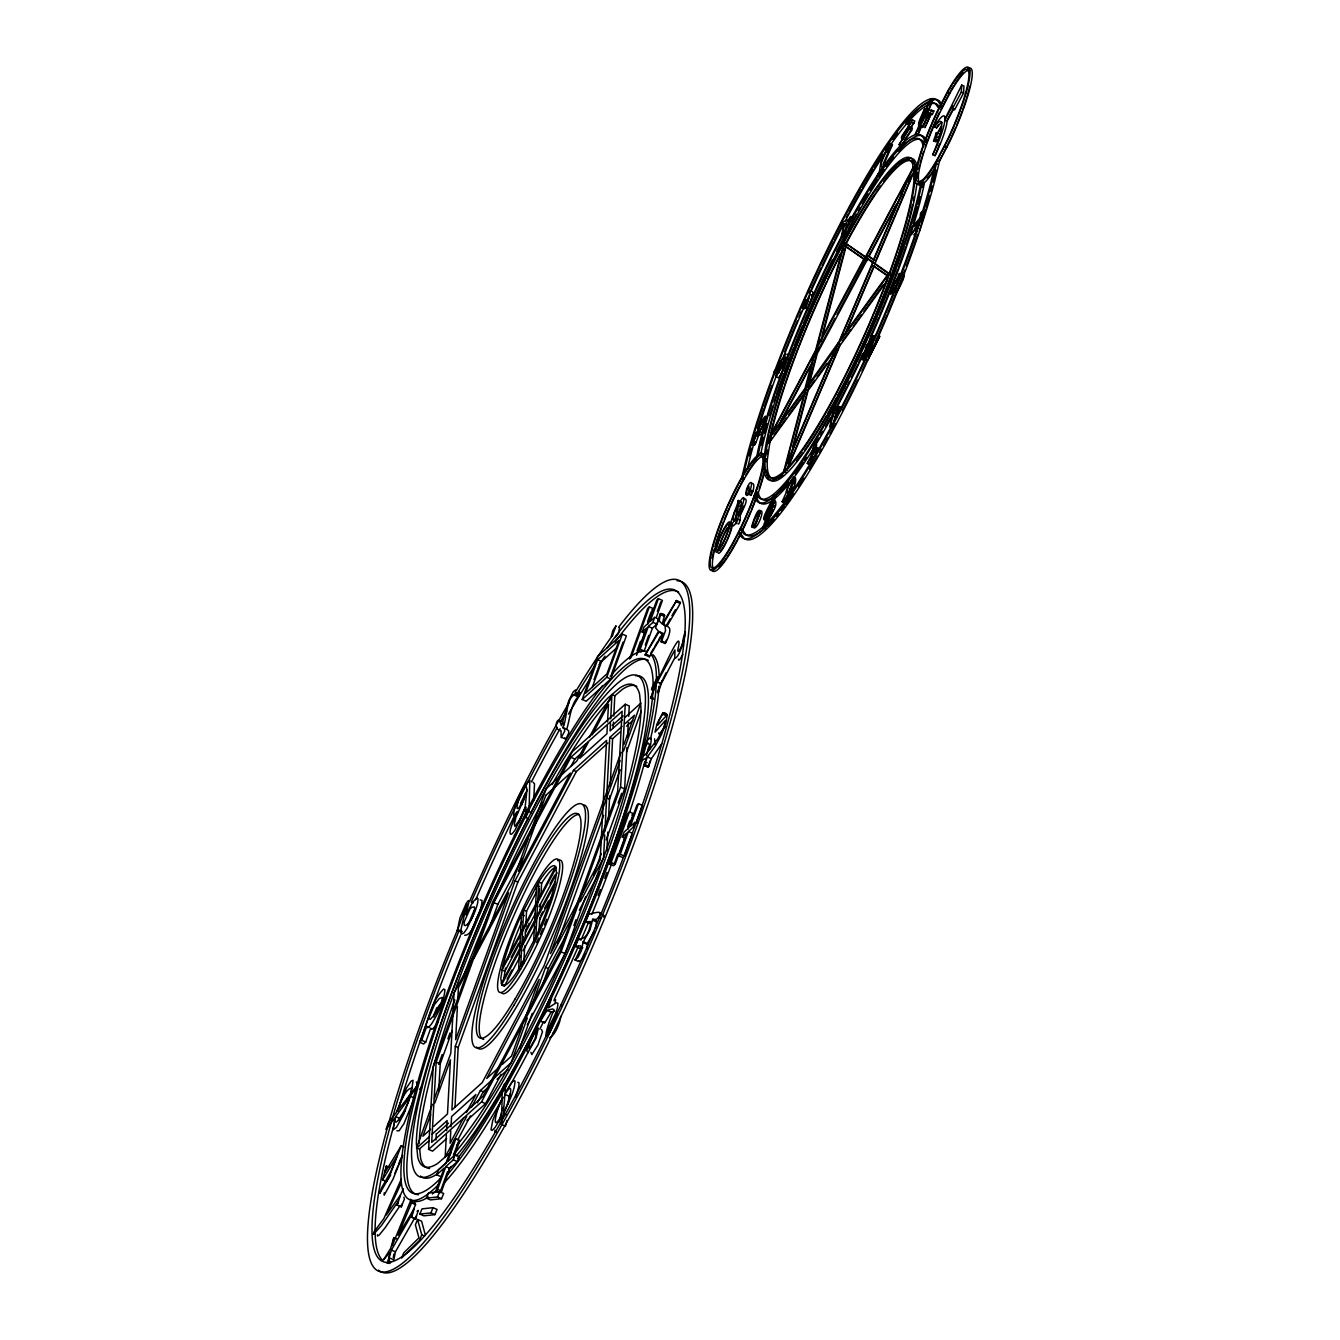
<?xml version="1.0" encoding="UTF-8"?>
<svg xmlns="http://www.w3.org/2000/svg" width="1340" height="1340" viewBox="0 0 1340 1340"><rect width="100%" height="100%" fill="white"/><g stroke="black" fill="none" stroke-linecap="round" stroke-linejoin="round"><path stroke-width="1.5" d="M457.359 930.529L459.921 918.084L466.153 903.562A9.698 1.641 -66.5 0 1 469.151 901.167L465.901 914.868L472.534 902.406L477.023 897.7L478.045 898.839L477.693 902.624A18.743 3.183 -66.5 0 1 474.846 911.887L466.722 929.039L463.841 933.025L461.027 934.281L460.742 930.412L466.99 903.679L457.359 930.529L461.68 932.071L457.66 930.312M461.395 932.288L461.412 930.496M501.495 1124.444L501.629 1116.689L495.214 1127.242L492.35 1130.34L490.993 1129.888L492.785 1120.19L501.964 1098.867L502.366 1089.085L504.108 1084.596L505.733 1082.737L505.063 1093.005L511.126 1083.29L513.773 1080.559L515.029 1081.078C514.342 1096.572 502.45 1109.269 501.495 1124.444L505.515 1126.186L506.956 1120.475M738.256 500.456L738.122 504.845C747.938 487.643 743.214 505.599 739.194 512.098C738.96 513.605 734.856 533.203 736.146 517.994C722.277 539.317 738.642 503.622 738.256 500.456L740.501 501.445M744.856 498.832C749.177 499.401 741.472 511.964 740.132 515.716C741.054 516.888 739.094 526.184 737.971 523.823M811.722 295.872L811.37 294.649M738.106 505.465L737.871 514.141C740.936 511.059 743.951 494.577 738.106 505.465L740.35 506.453L740.166 513.388M766.932 519.334L767.117 517.826M787.585 495.884L787.635 494.51M416.321 1215.849L415.584 1219.032L411.564 1217.273L411.748 1214.677L391.397 1250.086L388.265 1260.756L390.945 1261.928M604.742 834.988L603.569 857.818L580.304 901.686M604.943 830.867L609.75 737.519L622.112 726.347M610.504 722.863L610.085 730.937L622.263 719.932M610.705 718.809L611.944 694.556L614.809 695.795L622.346 689.363A262.64 44.572 -66.5 0 1 636.852 686.381M606.853 850.632L607.807 832.106M608.444 819.762L609.667 795.91M610.152 786.413L612.598 738.759L620.336 731.774M613.15 728.139L613.469 722.076M613.77 716.012L614.809 695.795M518.614 969.373L521.528 914.533L538.73 882.005A65.241 11.072 -66.5 0 1 555.631 866.729L556.519 873.06L554.693 884.551A65.241 11.072 -66.5 0 1 535.832 936.861L518.614 969.373A65.241 11.072 -66.5 0 1 501.713 984.666L504.577 985.905L520.573 955.671M520.707 965.889L523.672 909.994L526.536 911.234L525.732 926.476M521.695 966.509L521.913 962.388M522.885 944.164L523.287 936.493M523.773 963.326L524.694 945.889M524.995 940.144L525.531 930.278L529.233 923.277M533.739 800.215L534.509 783.833L533.052 782.208M533.672 941.4L536.636 885.505L539.501 886.745M535.832 936.861L538.73 882.005L541.594 883.261L540.941 895.589M538.998 896.259L539.4 888.638M539.015 931.92L539.785 917.381M540.087 911.635L540.489 903.964M446.371 1134.745L445.165 1157.04L466.672 1116.388M446.589 1130.692L447.141 1120.575L431.982 1134.26M450.793 1130.927L450.14 1143.238L463.489 1117.995M451.01 1126.823L451.563 1116.572L475.901 1094.562L466.354 1112.585M581.694 894.684L600.186 859.711L606.568 740.4L573.47 770.316L514.995 880.816L455.298 1046.322L451.915 1109.972L482.266 1082.536L544.157 965.587L621.073 752.309M457.426 1006.424L455.65 1039.723L508.631 892.842L473.874 958.502M457.761 1000.176L458.431 987.68L470.977 963.979M454.98 1107.108L458.163 1047.562L517.86 882.055L576.334 771.555L607.908 742.996M607.338 725.895L606.919 733.818L579.835 758.289L588.444 742.042M607.539 721.942L608.494 704.153L592.263 734.822M446.622 1138.581L432.602 1151.144L428.582 1149.402L433.222 1066.506L492.752 901.803L572.297 751.74L625.261 704.237L629.281 705.996L628.711 716.347M436.187 1062.101L431.698 1142.367L482.969 1096.371L560.003 951.048L617.639 791.555L622.145 711.289L570.857 757.284L493.84 902.591L436.187 1062.101L440.224 1063.843L438.716 1090.592M435.952 1139.988L436.287 1133.824M428.582 1149.402L481.529 1101.899L561.075 951.852L620.604 787.133L625.261 704.237M606.216 839.862L624.641 788.875L626.952 747.435M627.539 737.067L628.36 722.562M752.577 483.355C755.358 483.673 752.963 493.053 750.953 495.281L748.708 494.293C750.903 469.938 741.707 509.384 749.697 489.837M748.708 494.293C756.212 474.628 746.548 483.003 745.727 494.192M750.953 495.281L751.154 491.713M765.073 458.515L768.792 433.858A173.363 29.162 -66.3 0 1 844.1 242.322A173.363 29.162 -66.3 0 1 912.674 164.066L914.048 178.957A173.363 29.162 -66.3 0 1 835.088 395.032A173.363 29.162 -66.3 0 1 765.073 458.515L767.318 459.503A173.363 29.162 -66.3 0 0 782.811 475.097M767.318 459.503L771.036 434.83A173.363 29.162 -66.3 0 1 843.681 248.335M941.166 132.292L938.402 137.484L938.218 140.549L935.823 141.789L933.578 140.8L935.973 139.578L936.158 136.496L941.702 126.111L941.367 128.724A35.577 5.98 -66.3 0 1 932.757 154.686L935.002 155.674A35.577 5.98 -66.3 0 0 939.558 144.05M938.637 133.615L936.392 132.627L936.208 135.457L941.769 125.055L941.702 123.062A35.577 5.98 -66.3 0 0 934.416 126.898L936.66 127.886A35.577 5.98 -66.3 0 1 942.305 122.442M934.416 126.898A31.993 5.377 -66.3 0 1 944.817 116.848L944.968 119.059L961.735 85.09L963.979 86.078L963.577 93.013L954.599 109.83L952.355 108.842L952.539 105.776L944.884 120.131L944.415 123.38A31.993 5.377 -66.3 0 1 932.757 154.686M952.355 108.842L961.333 92.025L961.735 85.09M754.454 527.156L755.995 526.168M504.912 1094.395L503.438 1112.2C507.341 1108.632 516.838 1074.848 504.912 1094.395L508.949 1096.137L508.279 1104.06M753.582 527.508C755.894 531.528 764.922 511.177 761.003 510.825M662.513 714.086C662.278 711.021 668.576 713.768 666.533 715.828L662.513 714.086L658.928 720.485L657.505 725.342L667.203 714.773L665.963 722.712L661.575 734.337L655.478 745.76L647.354 756.933L644.306 765.375L646.466 757.854L641.173 761.019C638.745 751.204 656.684 721.322 649.398 749.864L658.024 738.441L663.953 727.134L665.377 720.468L655.009 732.21L656.935 723.969L662.982 712.629M887.985 150.968C881.284 157.249 893.06 132.878 886.427 149.192C898.855 129.327 876.595 167.148 881.435 166.16C885.405 167.517 872.775 181.637 878.672 173.781C881 167.969 878.571 163.849 886.427 150.264M735.191 520.288L737.653 511.83M503.689 979.574L505.515 968.083M924.851 212.373L919.357 231.167M852.274 218.922C853.061 214.517 848.907 217.583 849.225 220.748C842.575 223.613 844.384 230.011 841.403 236.46L843.982 223.797C838.89 224.584 842.224 228.487 844.853 224.819M765.14 528.663L766.966 525.33M845.523 231.552L846.361 224.768L849.309 223.814M660.637 682.462L660.118 684.975M654.992 744.772L654.557 738.843M467.911 925.253L473.841 910.966M499.234 1121.932L501.194 1112.954M953.829 108.557L947.129 121.119L946.66 124.352A31.993 5.377 -66.3 0 1 935.002 155.674M540.271 1021.231C547.591 1005.938 556.117 986.056 548.278 1007.898L556.251 1002.772L557.926 1003.275C557.708 1013.877 549.383 1022.554 547.524 1032.772C552.716 1028.685 552.934 1019.623 557.072 1014.179C544.978 1048.048 541.042 1040.476 554.04 1009.69L552.448 1008.936L547.089 1010.394L540.271 1021.231L544.928 1022.688L551.125 1012.152L554.693 1011.164M544.308 1022.973L544.492 1021.666M841.219 408.935L841.453 407.528C837.182 404.06 838.974 415.099 834.519 413.759L833.798 412.452C839.577 390.677 825.909 430.927 831.855 427.896M778.624 373.324L779.461 370.125L783.682 365.585M840.683 225.907C841.537 219.911 849.594 221.669 850.666 216.427M842.592 226.745L843.932 224.216M756.597 457.56L757.619 452.032A200.749 33.768 -66.3 0 1 844.82 230.262A200.749 33.768 -66.3 0 1 924.215 139.645L924.768 142.241M757.954 456.538L759.311 449.269A196.595 33.081 -66.3 0 1 844.702 232.088A196.595 33.081 -66.3 0 1 922.473 143.346L923.176 146.73M760.885 453.858L761.556 450.257A196.595 33.081 -66.3 0 1 846.947 233.076A196.595 33.081 -66.3 0 1 924.717 144.335M921.15 180.934L919.809 188.203A196.595 33.081 -66.3 0 1 834.418 405.384A196.595 33.081 -66.3 0 1 756.648 494.125L755.928 490.742M922.523 179.912L921.501 185.456A200.749 33.768 -66.3 0 1 834.301 407.209A200.749 33.768 -66.3 0 1 754.889 497.827L754.353 495.231M922.389 187.382L923.059 183.781L920.815 182.793M388.265 1260.756L389.89 1252.347L383.625 1259.667L390.644 1248.411L393.843 1237.624L396.523 1238.797M393.257 1257.456L393.91 1254.089M414.345 1218.68L395.417 1251.828L393.859 1259.851L389.823 1258.092M833.229 424.01L835.071 416.405L836.579 417.728M393.843 1237.624L392.268 1245.614L410.66 1200.674L414.697 1202.416L415.567 1204.576L411.581 1214.074M524.375 915.773L521.528 914.533A65.241 11.072 -66.5 0 0 502.668 966.844L500.825 978.317L501.713 984.666L554.693 884.551M575.011 694.12L575.848 689.832L573.436 691.49L568.763 700.686L561.477 725.627C557.541 712.193 552.264 730.317 561.024 730.669L561.125 737.636L564.643 731.339L564.626 729.094L562.7 727.469C567.172 722.578 565.865 688.542 579.048 695.862L580.086 693.249L578.947 691.591M753.767 443.791C754.119 450.709 759.077 431.798 759.545 434.88A8.861 1.491 -66.3 0 0 760.718 434.294L764.487 427.879M585.547 921.686L590.873 921.602C589.885 928.268 587.473 940.044 578.394 938.921L575.295 946.375L580.555 945.822L581.292 947.045L575.229 959.976L577.992 957.413L581.46 950.462L583.034 942.288L590.035 929.793L592.749 919.274L596.468 919.475C605.513 909.558 597.104 912.138 588.595 914.316L585.547 921.686L589.567 923.427M759.998 432.318L760.383 430.776M816.445 445.801L816.613 444.528L815.239 446.622M525.649 817.601L529.082 810.415L529.803 780.198C521.059 789.159 514.728 802.694 513.521 815.323L514.359 815.44C524.761 800.901 506.537 830.549 510.674 834.25L511.378 834.217A19.463 3.3 -66.5 0 0 515.18 829.795L526.034 807.065L525.498 817.182L528.345 818.757M389.036 1167.157L386.356 1165.984L385.032 1172.316L401.229 1145.8L403.926 1146.973M661.893 680.77L661.675 681.826L666.064 672.797M924.868 127.719L931.116 114.235L932.322 114.503L933.846 110.969L929.089 109.863L925.538 116.731L927.967 117.283M377.428 1234.76L377.461 1236.083L379.253 1234.994L385.233 1227.608L400.191 1205.498M890.564 145.658L888.269 144.536M564.86 737.854L565.849 739.178L568.679 733.097L568.646 730.836L566.719 729.211C570.12 718.676 570.673 703.232 579.048 695.862M882.725 166.88L892.289 145.139L889.995 143.447M914.265 234.249L914.165 235.137L916.727 231.636M740.618 484.427A63.868 10.737 -66.3 0 1 744.169 478.012L741.924 477.023L746.816 456.706A239.726 40.334 -66.3 0 1 845.841 213.077A239.726 40.334 -66.3 0 1 937.112 99.897L940.513 104.671M743.566 474.444L748.423 454.31A235.572 39.63 -66.3 0 1 845.724 214.919A235.572 39.63 -66.3 0 1 935.421 103.699L938.787 108.423M747.335 469.134L750.668 455.298A235.572 39.63 -66.3 0 1 753.767 443.992M935.538 163.028L930.697 183.161A235.572 39.63 -66.3 0 1 833.396 422.552A235.572 39.63 -66.3 0 1 743.7 533.772L740.317 529.049L742.628 530.138L745.944 534.76A235.572 39.63 -66.3 0 0 764.152 528.831M933.41 182.173L936.275 170.297M939.441 161.436L934.55 181.754A239.726 40.334 -66.3 0 1 835.524 425.383A239.726 40.334 -66.3 0 1 744.253 538.563L740.853 533.789L738.608 532.801L742.008 537.575A239.726 40.334 -66.3 0 0 833.279 424.395A239.726 40.334 -66.3 0 0 932.305 180.766L937.196 160.448L947.899 139.779A63.868 10.754 -66.3 0 0 970.026 72.578A63.868 10.754 -66.3 0 0 947.916 90.785L937.179 111.488A63.868 10.754 -66.3 0 0 927.28 134.352L921.87 149.058A63.868 10.754 -66.3 0 0 919.692 183.63L924.416 179.392A63.868 10.754 -66.3 0 0 933.712 166.344L937.179 160.482L939.441 161.436L950.144 140.767A63.868 10.754 -66.3 0 0 967.648 68.625M395.635 1116.605C391.883 1135.198 410.09 1101.413 409.454 1097.577L395.635 1116.605L399.672 1118.347L405.417 1110.425M399.085 1120.759L399.672 1118.347M839.476 406.506L836.411 414.998L834.669 416.891L832.961 415.953L829.946 427.058M390.71 1174.845L386.573 1181.595L382.553 1179.853L386.356 1165.984M807.266 463.489L811.018 456.036L814.519 443.691L811.521 455.265L815.96 446.605C820.918 450.659 810.549 460.022 809.176 464.327L807.266 463.489L813.179 454.294L815.96 446.605M902.306 274.934L902.691 273.427M789.277 492.4L793.799 480.172M793.85 484.142L794.553 481.412M743.633 506.084L740.115 515.13M555.145 1002.772L555.664 999.657L554.023 1000.762M785.927 472.501L783.682 471.512L805.457 388.935L766.497 442.502L815.591 350.444L844.1 242.322L865.908 257.113M815.089 352.37L806.362 387.679L839.007 341.633L871.737 264.817L872.374 262.272L865.657 257.548L816.747 348.283L815.089 352.37L817.333 353.358L808.673 386.205M805.893 389.454L785.96 465.097L835.557 348.668L805.893 389.454L808.137 390.442L837.818 349.639L788.205 466.086M843.932 245.186L817.266 346.356L863.747 259.19L843.932 245.186L865.992 260.161L836.947 314.649M808.824 383.424L816.177 355.536M792.828 446.32L807.702 389.923M818.891 347.428L814.904 356.942M822.073 335.419L846.344 243.31A173.363 29.162 -66.3 0 1 914.919 165.055L915.572 168.17L913.327 167.198L865.288 257.28L867.533 258.268M788.724 464.092L808.137 390.442M809.092 386.875L808.623 388.65L814.687 380.309M817.333 353.358L867.901 258.536L865.657 257.548M821.102 341.264L846.177 246.175M836.428 414.596L835.708 413.29L837.081 407.176L835.373 410.543M897.314 290.294C891.67 301.919 906.158 277.045 904.065 274.03M645.126 654.975L659.146 631.626L662.513 634.708L661.139 641.86L661.675 640.989L665.561 630.487L664.992 625.881L663.066 624.256L676.549 600.555L662.278 624.021L659.196 620.788L660.553 613.536L660.034 614.407L655.612 627.941L658.459 631.257L645.126 654.975L649.381 656.784L662.211 635.127M664.037 624.021C660.218 620.336 669.029 613.787 660.553 613.536M586.753 948.888L587.556 944.6L583.034 942.288M754.621 442.954L754.939 441.765M384.228 1192.834L384.212 1195.146L393.123 1178.932L402.586 1155.432M663.066 624.256L667.086 625.998L679.011 605.697L680.569 602.297L676.264 600.504M584.893 953.544C584.408 955.537 579.784 963.996 578.913 960.546M895.053 290.395L895.589 288.485M782.125 501.696L785.726 493.673A12.328 2.077 -66.3 0 1 787.384 487.994C802.342 457.627 789.461 497.911 782.125 501.696L784.034 502.534C788.741 495.951 797.401 484.98 795.374 477.66M784.034 502.534L784.788 499.87M521.645 805.038L526.184 793.364M774.252 500.842L775.81 495.616L773.9 494.778C775.106 496.587 757.502 524.158 765.894 519.216C754.068 550.422 781.388 491.411 771.823 501.746L773.733 502.584M816.881 449.888L817.869 447.443M649.465 655.645L649.381 656.784M786.798 359.757L787.903 354.262L786.781 354.329M774.001 507.123L774.436 505.616M421.346 1088.482L421.983 1086.355L419.788 1089.202M768.038 515.666C774.403 505.867 774.219 489.837 767.401 516.62L769.311 517.458M769.897 515.481L774.018 502.935M771.823 501.746L773.9 494.778M767.485 523.622C768.306 516.553 778.423 506.755 775.324 500.925M814.268 452.97L815.222 449.805M595.462 927.9L596.769 921.032L592.749 919.274M917.666 228.386L922.54 211.1L920.58 213.043L920.01 217.917L915.404 223.345L914.182 226.711L919.726 218.856C920.077 223.16 901.619 247.733 917.465 226.292L915.739 232.004L917.113 230.178M518.781 822.944L525.163 808.12M650.821 698.056L656.399 680.368L651.491 689.832L652.144 687.37L657.806 676.817L657.655 680.083C657.153 683.35 683.082 622.514 678.442 646.902C675.628 658.107 683.149 645.043 682.764 640.822C689.229 613.569 682.613 656.131 674.757 658.443L674.958 649.95L657.236 681.943L650.821 698.056L653.501 699.229M674.807 657.806L661.256 683.685L658.158 693.199M754.621 526.369L760.366 512.399M777.552 369.287L777.116 373.408L783.18 363.241L777.552 369.287L779.461 370.125M650.135 760.802L648.141 767.183L644.121 765.442M767.82 515.197L768.339 513.589M410.409 1096.304L403.591 1114.461L396.489 1127.342L393.273 1129.854L394.563 1118.18L385.97 1129.419L388.215 1123.088L396.272 1112.485L406.506 1087.896L411.213 1081.045L413.072 1080.258L411.347 1093.155L417.963 1084.596L410.409 1096.304L414.445 1098.046L403.943 1123.674L399.119 1130.759L396.875 1130.776M661.692 743.801L651.391 758.691L648.326 767.117L644.306 765.375M433.741 1016.993L438.431 1006.407L443.356 1000.293M397.092 1205.179L398.281 1201.327L381.197 1225.866L373.441 1234.341L373.776 1232.18L383.877 1218.596L401.33 1178.999L401.112 1183.371L386.322 1214.995L400.476 1195.146L397.243 1205.129L401.28 1206.871L404.378 1199.149L403.926 1197.189M832.793 425.902L830.649 425.802M401.229 1145.8L389.103 1177.19L379.79 1193.354L381.364 1188.312L390.911 1171.411L396.992 1156.219L382.553 1179.853M402.151 1203.889L401.28 1206.871M933.578 140.8L936.392 132.627M899.056 144.703L910.162 127.082L912.406 128.07L911.652 130.281L901.301 145.675L899.056 144.703L910.162 127.082M903.696 138.774L901.451 137.786L902.205 135.575L911.033 122.476L906.242 123.933L907.013 121.722L912.59 120.064L914.851 121.052L910.597 128.506M901.451 137.786L912.59 120.064M755.877 432.719C745.827 466.186 759.11 421.397 765.106 416.372A8.71 1.474 -66.3 0 1 765.827 417.025L765.525 419.135A8.894 1.491 -66.3 0 1 764.051 423.641L758.808 433.456A8.861 1.491 -66.3 0 1 757.636 434.043L757.469 432.904L751.908 445.131L755.827 432.686L759.127 434.21M757.083 435.534L757.787 433.557L755.609 433.021M757.837 436.421L759.026 433.038M925.253 146.864L926.191 144.184M786.764 358.718L775.726 377.277L777.133 369.756L773.833 373.173L774.285 371.197L778.188 366.775L785.424 353.04L784.151 361.163L786.764 358.718L788.674 359.555M868.035 353.659L874.467 335.603L866.21 358.885M869.995 354.112L872.072 348.283M870.28 354.648L873.496 345.62M419.571 1042.235C427.762 1025.016 429.621 1003.091 443.624 989.021L444.913 989.64C444.16 1001.65 438.113 1012.906 432.083 1023.124A25.946 4.405 -66.5 0 1 427.46 1027.596L426.723 1026.407L421.698 1040.309L419.571 1042.235L423.591 1043.994L425.735 1042.051L430.743 1028.149L431.497 1029.338A25.946 4.405 -66.5 0 0 436.103 1024.882L437.778 1022.286M432.368 1104.294L416.505 1148.263L428.951 1137.007M434.495 1098.398L450.793 1053.223L454.059 993.007L512.014 883.445L528.061 838.991M530.138 833.179L546.184 788.724L576.769 761.07L585.563 744.437M430.643 1114.679L422.871 1136.236L430.576 1129.268M434.88 1102.937L450.424 1059.84L447.493 1113.976L433.641 1126.488M582.197 699.48L597.757 656.332L622.33 634.105L626.366 635.864L610.806 678.995L586.216 701.222L582.197 699.48L606.769 677.253L622.33 634.105M597.573 659.766L585.496 693.249L606.953 673.853L619.03 640.353L597.573 659.766L601.593 661.508L616.936 647.656M594.005 679.648L600.37 662.01M592.213 687.554L601.593 661.508M611.66 673.735L623.067 642.111M440.743 1176.57L436.706 1174.812L438.515 1169.803L446.002 1163.053L454.21 1140.256L455.834 1138.799L459.855 1140.541L453.691 1157.626M455.834 1138.799L447.61 1161.579L455.081 1154.829L459.118 1156.571L457.308 1161.579L449.838 1168.346L441.614 1191.126L439.989 1192.6L435.969 1190.841L444.193 1168.061L436.706 1174.812M435.969 1190.841L437.594 1189.384L445.801 1166.587L453.272 1159.837L455.081 1154.829M649.347 606.869L631.09 657.454L629.482 658.928L647.722 608.327L649.347 606.869L653.367 608.611L647.756 624.189M439.989 1192.6L447.526 1171.713M453.439 1155.298L458.246 1141.998M644.909 633.217L642.212 632.044L644.021 627.036L648.577 622.933L656.784 600.136L658.409 598.662L662.429 600.42L656.265 617.506M637.019 650.938L640.52 641.207M647.538 621.76L651.056 612.028M636.534 655.31L644.942 631.961M641.224 651.893L638.544 650.721L646.768 627.941L642.212 632.044M640.168 649.264L648.376 626.467L652.932 622.363L654.741 617.355L658.761 619.097L656.952 624.105L652.413 628.226L644.188 651.006L640.168 649.264L638.544 650.721M658.409 598.662L650.185 621.458L654.741 617.355M645.311 644.875L648.728 635.378M657.387 611.375L660.821 601.878M522.164 1026.574L511.512 1056.071L502.215 1064.479M524.995 1018.718L539.183 979.389L486.721 1078.499L499.117 1067.293M623.904 744.487L634.473 715.158L625.194 723.55M527.307 1017.931L511.177 1062.67L480.356 1090.525L471.563 1107.158M530.808 1008.216L545.548 967.363L575.48 910.815M620.068 760.718L550.522 953.577L579.734 898.353M623.603 750.919L640.838 703.131L625.294 717.185M519.635 1048.349L532.265 1013.342M541.377 988.049L548.395 968.602L567.708 932.121M557.624 943.025L603.67 815.34M620.102 769.797L609.499 799.193L606.635 797.953M626.467 752.159L641.307 711.004M515.699 1096.857L518.831 1086.623L519.049 1082.821L517.809 1082.301M625.026 837.014L615.211 864.25L613.586 865.724L609.549 863.965L627.807 813.38L629.415 811.906L633.452 813.665L627.84 829.226M609.549 863.965L611.174 862.508L629.415 811.906M624.976 838.254L622.296 837.098L624.105 832.09L628.644 827.969L636.869 805.189L638.493 803.715L642.513 805.457L636.349 822.559M614.289 863.781L617.79 854.049M627.622 826.797L629.716 820.968M622.648 857.516L618.628 855.774L626.835 832.978L622.296 837.098M618.628 855.774L620.236 854.317L628.46 831.52L632.999 827.417L634.808 822.392L637.505 823.564M638.493 803.715L630.269 826.512L634.808 822.392M631.793 835.172L624.273 856.059L620.236 854.317M438.666 1064.345L442.217 1054.53M447.878 1038.852L450.006 1032.973M440.224 1063.843L452.166 1030.778M488.028 931.568L497.86 904.332L522.248 858.354M573.872 925.572L575.982 919.726M618.159 803.029L621.676 793.297M527.273 1024.966L565.111 953.594L585.664 896.728M593.452 875.154L601.241 853.58M454.846 999.891L452.099 1007.429A262.64 44.572 -66.5 0 0 419.269 1143.255M463.339 976.659L465.482 970.797A262.64 44.572 -66.5 0 1 542.248 802.358M883.462 170.8L883.898 169.611M666.231 640.202C662.697 649.381 672.63 630.889 669.029 627.622L667.086 625.998M809.025 305.604C809.745 302.522 814.888 291.869 812.124 291.517M603.503 917.113L604.139 915.388M792.912 487.207L790.014 493.639M433.875 1014.983L436.806 1007.68M926.66 142.827L929.525 135.34A63.868 10.754 -66.3 0 1 939.424 112.476M398.6 1164.309L401.012 1157.961M807.769 308.803L805.859 307.966L810.901 289.993L809.209 292.891L809.812 295.034L807.233 303.627L805.876 299.741L807.785 300.579M772.393 511.612L772.962 510.188M888.923 149.092L889.341 148.07M657.337 692.144L659.514 686.784M927.883 115.91L925.89 120.633M784.57 366.071L782.711 370.493M502.165 1110.274L503.304 1107.476M925.186 126.814L925.655 125.642M765.257 426.204L765.961 424.478M755.995 441.781L755.157 443.641M417.578 1219.517L415.383 1224.827L418.968 1237.859L403.759 1252.867L401.581 1258.092L419.453 1240.455L421.765 1234.877L417.578 1219.517L421.614 1221.259L425.266 1234.709M419.839 1214.074L422 1208.864L433.038 1207.675L437.075 1209.434L434.914 1214.643L423.859 1215.832L419.839 1214.074L430.877 1212.901L434.914 1214.643M426.438 1198.144L428.616 1192.935L439.654 1191.746L443.674 1193.505L441.513 1198.714L430.475 1199.903L426.438 1198.144L437.493 1196.972L441.513 1198.714M430.877 1212.901L433.038 1207.675M437.493 1196.972L439.654 1191.746M587.054 944.03L594.056 931.551M410.66 1200.674L411.531 1202.818L398.081 1235.329L414.244 1208.613L411.564 1217.273M931.417 102.56L928.251 110.014M394.932 1173.153L397.997 1165.884M760.735 429.822L763.934 423.406M863.898 360.376L861.654 359.388L871.486 335.938L874.233 336.859L871.486 335.938M871.988 335.871L861.654 359.388M863.144 359.221L873.462 335.72L863.144 359.221L865.389 360.209M841.453 407.528L839.075 407.26M915.388 134L918.687 126.261L918.603 123.431A8.911 1.508 -66.3 0 1 920.094 118.875L924.901 108.138L919.139 125.173L930.63 98.959L919.458 125.24L928.151 108.842L923.645 119.645A8.911 1.508 -66.3 0 1 921.284 124.017L915.388 134L917.833 135.038L921.233 127.317L923.528 125.005A8.911 1.508 -66.3 0 0 925.102 122.258M920.563 126.412L917.833 135.038M873.345 259.977L909.006 176.277L866.812 255.371L875.59 260.965L911.25 177.265L909.291 180.95M783.682 471.512L837.835 344.397L889.006 274.013L891.251 275.002A173.363 29.162 -66.3 0 1 875.908 314.18M889.006 274.013L872.725 262.523L913.327 167.198M872.089 265.069L840.113 340.125L887.03 275.604L872.089 265.069L887.616 275.42M786.747 470.575L840.08 345.385L887.599 280.026M846.16 331.097L873.981 265.806M891.251 275.002L874.97 263.511L914.768 170.08M845.641 333.409L874.333 266.057M882.976 164.401L888.671 151.236M647.538 751.908L650.235 746.782M928.654 113.213L922.573 127.535L928.854 113.247L931.116 114.235M925.538 116.731L927.649 113.197L930.077 113.515L931.601 109.997M769.478 510.557L770.098 509.15M475.868 919.709L476.822 917.515M928.788 110.131L932.875 99.947L932.054 101.137M930.647 114.805L926.325 124.218M895.07 289.306L890.53 294.348L891.954 287.665L898.554 276.693L898.503 274.365L899.743 273.394L891.033 292.12L896.108 286.006L902.423 272.405M894.115 289.675L897.013 284.75M805.876 299.741L802.342 307.832L804.251 308.669L806.261 304.448L804.352 303.611L802.342 307.832M882.993 171.956L878.94 177.416M851.135 221.586L851.771 220.212M399.052 1197.994L403.39 1188.798M526.536 911.234L536.536 891.803M536.536 942.64L538.68 938.1M771.807 512.986L769.947 516.503M870.514 354.614L879.827 336.256L867.935 359.924M940.981 109.311L950.16 91.773M740.702 533.102L740.534 533.437A61.372 10.335 -66.3 0 1 737.955 538.479M741.523 531.427L743.968 526.419A61.372 10.335 -66.3 0 0 746.481 520.992M899.71 277.849L896.577 285.336L898.437 282.472M843.312 237.297L845.322 233.244L843.413 232.406M815.792 452.401L816.395 451.195M524.225 795.943L525.967 792.526M943.058 153.899L949.943 140.214A61.372 10.335 -66.3 0 0 955.688 127.434M902.239 280.764L903.813 275.722M782.225 363.173L785.877 357.981M415.584 1219.032L418.264 1210.372L417.109 1211.276M781.756 372.47C781.136 373.525 778.155 380.175 777.418 377.009M570.991 766.38L574.894 759.026L582.666 752.058M589.466 737.05L611.944 694.556M928.838 115.86L929.441 114.737L927.196 113.749M502.668 966.844L555.631 866.729M556.033 867.968L502.031 970.009L504.895 971.249L520.372 941.97M511.16 957.413L518.697 943.176M550.02 883.981L554.726 875.087M525.414 932.473L535.598 913.227M539.082 906.644L556.954 872.876M501.328 983.426L555.313 881.385M507.09 979.172L511.93 970.026M540.757 915.555L542.683 911.904M544.626 908.235L548.495 900.916M523.169 950.764L535.698 927.096M539.668 919.575L552.834 894.684M449 1156.437L450.944 1152.735M457.794 1139.804L470.507 1115.784M477.358 1102.853L483.221 1091.765L487.844 1087.594M579.299 910.228L599.566 871.921M466.873 1120.424L485.566 1103.658L501.076 1074.379M819.51 347.328L835.004 318.284M771.756 437.845L768.758 443.473L805.24 393.29M780.583 421.296L809.996 366.138M868.504 256.426L895.974 204.953M908.721 181.051L912.641 173.698M777.887 427.326L812.258 362.889M873.965 259.809L869.074 256.359L902.423 193.831M947.212 120.047L952.941 109.311M947.698 92.159L937.397 112.041A61.372 10.335 -66.3 0 0 925.136 141.219L922.691 148.154A61.372 10.335 -66.3 0 0 920.58 181.369L922.674 179.794A61.372 10.335 -66.3 0 0 937.38 159.125L947.698 139.226A61.372 10.335 -66.3 0 0 968.954 74.638A61.372 10.335 -66.3 0 0 947.698 92.159L949.943 93.13A61.372 10.335 -66.3 0 1 969.808 70.618M949.943 93.13L939.642 113.029A61.372 10.335 -66.3 0 0 921.099 182.977M741.924 477.023L745.409 471.127A63.868 10.737 -66.3 0 1 754.705 458.079L759.428 453.841A63.868 10.737 -66.3 0 1 757.234 488.397L751.841 503.12A63.868 10.737 -66.3 0 1 741.941 525.967L738.374 533.287A63.868 10.737 -66.3 0 1 709.145 563.152A63.868 10.737 -66.3 0 1 741.924 477.023M939.642 160.113L942.204 155.457M666.315 625.763L670.117 618.879M658.861 639.481L660.67 636.249M882.155 173.128L880.916 174.77M740.35 506.453L742.008 503.673M407.109 1099.185L411.447 1092.368M508.949 1096.137L510.373 1093.641M682.914 654.506L679.849 659.347L678.794 660.184L678.425 659.196M671.926 615.68L675.36 609.784M612.564 635.344L616.048 625.713L612.832 630.52L611.258 636.517L612.564 635.344A376.356 63.885 -66.5 0 0 576.317 690.519M654.841 646.366L657.957 641.106M745.911 475.08L747.653 472.116A63.868 10.737 -66.3 0 1 756.949 459.067M900.38 276.593L900.999 275.571M902.624 277.581L903.244 276.543M650.738 653.233L653.803 648.125M664.071 616.149L664.59 615.294M552.716 1033.91L553.705 1032.336M918.972 224.199L916.426 227.7M810.901 459.955L812.928 456.873M879.61 175.573L877.817 173.882M904.349 140.08L911.267 129.796M911.083 126.73L913.277 123.464M852.575 217.264L850.531 216.611M735.978 523.002L733.516 525.933L732.779 524.811M774.202 434.847L786.446 418.013M788.892 414.646L803.581 394.446M842.357 341.114L850.783 329.54M853.178 326.223L861.603 314.649M864.015 311.332L883.261 284.867M817.115 376.959L826.83 363.592M836.562 350.243L838.991 346.892L836.73 345.904M895.706 292.539L896.46 291.517M665.394 726.565L660.235 733.181L659.029 733.952L658.828 732.812M775.81 495.616L773.448 495.381M888.99 150.147L892.457 144.418M922.741 125.273L921.719 126.228M388.198 1261.744L389.521 1260.303M560.723 1016.34C560.656 1020.829 555.48 1035.301 549.584 1037.83M766.999 520.925L767.803 520.071M527.793 1052.838L536 1038.349L538.395 1028.082L533.722 1032.872L529.333 1042.269L526.871 1050.56L527.793 1052.838A298.552 50.669 -66.5 0 1 508.53 1088.18M924.114 182.977L926.66 180.381A63.868 10.754 -66.3 0 0 934.818 169.125M651.759 610.085L653.367 608.611M626.517 726.18L632.698 720.602M631.827 815.122L633.452 813.665M428.783 1140.993L419.638 1148.749L420.643 1158.531A262.64 44.572 -66.5 0 0 429.587 1168.497M436.354 1134.143L448.481 1123.171M497.09 1079.236L507.86 1069.487M612.179 725.577L623.067 715.828M449.319 1153.472L437.879 1163.271A262.64 44.572 -66.5 0 1 417.779 1157.291L416.388 1143.673A262.64 44.572 -66.5 0 1 449.235 1006.189L462.635 969.557A262.64 44.572 -66.5 0 1 608.025 697.906L619.482 688.124A262.64 44.572 -66.5 0 1 639.565 694.103L640.956 707.721A262.64 44.572 -66.5 0 1 608.109 845.205L594.726 881.837A262.64 44.572 -66.5 0 1 457.158 1144.896M619.566 627.673L618.494 633.502L615.16 637.639M480.172 899.81L482.082 900.58L481.713 904.366A18.743 3.183 -66.5 0 1 478.866 913.646C475.248 919.86 472.199 935.404 464.695 935.287M645.964 762.996L647.103 762.544M495.515 1132.3L496.386 1132.082M893.211 295.252L892.557 294.281M582.833 947.749L579.316 948.134L575.295 946.375M515.414 835.976L514.326 835.272M416.338 1081.95L417.544 1084.78M932.003 110.584L933.846 110.969M541.544 1029.572L542.466 1031.867L537.909 1045.033L531.829 1054.58L530.908 1052.302M676.231 601.694L680.251 603.452M660.637 613.72L664.657 615.462M660.452 614.407L664.472 616.149M660.034 614.407L662.714 615.562M652.932 622.363L656.952 624.105M648.376 626.467L652.413 628.226M659.146 631.626L663.166 633.368M661.307 640.872L665.695 642.748M661.072 641.676L665.176 643.602M645.428 653.903L648.125 655.059M657.236 681.943L661.256 683.685M606.769 677.253L610.806 678.995M650.771 697.118L653.451 698.291M662.948 713.031L666.968 714.773M575.865 692.495L579.885 694.237M575.413 693.567L579.45 695.309M573.386 694.756L577.423 696.499M609.75 737.519L612.598 738.759M647.354 756.933L651.391 758.691M558.093 720.25L560.773 721.406M562.7 727.469L566.719 729.211M644.758 764.52L648.778 766.279M561.829 737.419L565.849 739.178M570.857 757.284L574.894 759.026M620.604 787.133L624.641 788.875M573.47 770.316L576.334 771.555M628.46 831.52L632.48 833.262M528.831 811.588L531.511 812.744M611.174 862.508L615.211 864.25M600.119 913.629L602.799 914.801M514.995 880.816L517.86 882.055M598.662 917.13L601.358 918.302M592.397 920.111L596.417 921.853M578.394 938.921L581.074 940.094M493.84 902.591L497.86 904.332M583.252 941.752L587.272 943.511M561.075 951.852L565.111 953.594M574.609 959.775L578.645 961.517M545.548 967.363L548.395 968.602M457.979 929.709L461.998 931.468M547.089 1010.394L551.125 1012.152M426.723 1026.407L429.403 1027.579M455.298 1046.322L458.163 1047.562M421.698 1040.309L425.735 1042.051M480.356 1090.525L483.221 1091.765M481.529 1101.899L485.566 1103.658M503.338 1113.456L506.018 1114.629M453.272 1159.837L457.308 1161.579M416.824 1147.961L419.688 1149.217M445.801 1166.587L449.838 1168.346M437.594 1189.384L441.614 1191.126M411.531 1202.818L415.567 1204.576M411.782 1217.055L415.819 1218.797M421.765 1234.877L424.445 1236.05M391.397 1250.086L395.417 1251.828M961.333 92.025L963.577 93.013M940.647 105.358L942.908 106.346M930.077 113.515L932.322 114.503M944.884 120.131L947.129 121.119M911.803 122.392L914.048 123.364M918.989 126.329L921.233 127.317M918.687 126.261L920.932 127.25M907.013 121.722L909.257 122.711M936.158 136.496L938.402 137.484M906.242 123.933L908.486 124.905M935.973 139.578L938.218 140.549M909.408 129.293L911.652 130.281M944.566 146.613L946.827 147.584M935.454 163.38L937.699 164.368M890.045 144.15L892.289 145.139M886.829 149.795L889.073 150.784M922.205 181.671L924.449 182.659L923.746 186.428A200.749 33.768 -66.3 0 1 836.545 408.197M916.292 179.945L914.048 178.957L916.275 180.079M844.619 223.596L846.528 224.433M844.451 223.931L846.361 224.768M840.716 225.656L842.625 226.494M866.812 255.371L869.074 256.359M872.374 262.272L874.618 263.26M872.725 262.523L874.97 263.511M863.747 259.19L866.746 260.697M892.524 287.196L894.768 288.184M802.241 307.53L804.251 308.669M837.919 343.157L840.163 344.146M837.835 344.397L840.08 345.385M816.747 348.283L819.008 349.254M816.244 350.209L818.489 351.197M783.582 362.805L785.491 363.642M778.188 366.775L780.098 367.612M774.285 372.771L776.195 373.609M839.292 406.774L841.202 407.611M838.153 410.124L840.063 410.961M833.798 412.452L835.708 413.29M832.961 415.953L834.87 416.79M830.381 426.405L832.291 427.242M815.44 447.376L817.35 448.213M767.418 441.229L769.663 442.217M765.073 458.381L767.318 459.369M741.724 478.346L743.968 479.335M756.112 491.596L758.356 492.584L758.892 495.113A196.595 33.081 -66.3 0 0 788.724 482.031M750.886 490.222L753.13 491.194M771.538 502.718L773.448 503.555M771.153 502.617L773.063 503.455M754.52 496.068L756.765 497.056L757.15 498.815A200.749 33.768 -66.3 0 0 814.402 447.024M746.313 493.17L748.558 494.159M746.062 493.807L748.306 494.795M767.117 517.625L769.026 518.463M764.989 524.744L766.899 525.582M737.888 514.744L740.132 515.716M737.72 519.233L739.981 520.221M867.901 258.536L872.943 262.087M844.1 242.322L865.288 257.28M561.36 1004.447L562.096 1006.022M941.618 104.068L939.357 100.885A239.726 40.334 -66.3 0 0 906.024 122.409M939.876 107.77L937.665 104.688A235.572 39.63 -66.3 0 0 890.933 144.318M562.566 721.741L563.688 724.974M804.352 303.611L805.859 307.966M504.175 984.666L504.577 985.905M926.828 142.392L926.459 140.633A200.749 33.768 -66.3 0 0 898.47 151.102M494.946 1130.055L495.03 1131.63M936.66 127.886A31.993 5.377 -66.3 0 1 938.703 124.553M944.549 117.384A31.993 5.377 -66.3 0 1 946.141 116.814M921.937 184.619A63.868 10.754 -66.3 0 1 917.833 183.547M917.833 173.798A63.868 10.754 -66.3 0 0 917.364 177.935L917.364 177.935A175.858 29.581 -66.3 0 0 917.481 172.374M918.754 168.84A63.868 10.754 -66.3 0 1 919.625 165.138M920.145 163.162A63.868 10.754 -66.3 0 1 921.937 156.864M922.439 155.206A63.868 10.754 -66.3 0 1 923.545 151.788M951.031 90.249A63.868 10.754 -66.3 0 1 953.628 85.911M954.75 84.118A63.868 10.754 -66.3 0 1 962.924 72.862M969.808 86.045A61.372 10.335 -66.3 0 1 966.76 97.552M966.257 99.16A61.372 10.335 -66.3 0 1 962.84 109.277M962.204 111.052A61.372 10.335 -66.3 0 1 956.475 125.592M933.109 170.699A61.372 10.335 -66.3 0 1 931.082 173.597M930.111 174.904A61.372 10.335 -66.3 0 1 927.364 178.287M898.487 164.753A175.858 29.581 -66.3 0 1 917.314 169.158M916.895 183.446A175.858 29.581 -66.3 0 1 839.678 392.553A175.858 29.581 -66.3 0 1 766.296 470.273M766.949 454.076A175.858 29.581 -66.3 0 1 767.502 450.056M770.852 432.786A175.858 29.581 -66.3 0 1 773.23 422.971M773.766 420.928A175.858 29.581 -66.3 0 1 784.034 386.841M784.67 384.915A175.858 29.581 -66.3 0 1 826.696 281.517M827.584 279.658A175.858 29.581 -66.3 0 1 840.096 254.282M846.411 242.222A175.858 29.581 -66.3 0 1 874.97 193.915M876.075 192.273A175.858 29.581 -66.3 0 1 880.413 186.059M883.562 181.771A175.858 29.581 -66.3 0 1 897.147 165.993M732.277 524.727A16.582 2.797 -66.3 0 1 725.644 543.605A16.582 2.797 -66.3 0 1 718.156 552.901M718.726 547.641A16.582 2.797 -66.3 0 1 719.764 544.241M720.418 542.382A16.582 2.797 -66.3 0 1 727.419 527.575M730.501 523.471A16.582 2.797 -66.3 0 1 731.071 523.052M730.886 525.23A14.104 2.378 -66.3 0 1 730.903 528.731M730.601 529.987A14.104 2.378 -66.3 0 1 729.731 532.868M729.178 534.459A14.104 2.378 -66.3 0 1 727.134 539.484M726.364 541.159A14.104 2.378 -66.3 0 1 721.808 549.166M721.171 549.936A14.104 2.378 -66.3 0 1 720.116 550.891M719.094 550.17A14.104 2.378 -66.3 0 1 722.796 537.541A14.104 2.378 -66.3 0 1 729.697 525.665M761.673 454.83A63.868 10.737 -66.3 0 1 765.777 455.901M764.855 470.608A63.868 10.737 -66.3 0 1 759.479 489.385L754.085 504.108A63.868 10.737 -66.3 0 1 744.186 526.955L740.618 534.275A63.868 10.737 -66.3 0 1 711.858 569.718M712.126 558.412A63.868 10.737 -66.3 0 1 714.17 549.35M715.024 546.284A63.868 10.737 -66.3 0 1 723.55 521.528M724.304 519.635A63.868 10.737 -66.3 0 1 729.144 508.128M729.982 506.219A63.868 10.737 -66.3 0 1 739.73 486.119M763.833 472.25A61.372 10.335 -66.3 0 1 759.227 488.631M755.576 499.033A61.372 10.335 -66.3 0 1 751.271 509.954M750.5 511.796A61.372 10.335 -66.3 0 1 747.301 519.166M737.084 540.104A61.372 10.335 -66.3 0 1 731.138 550.589M730.317 551.946A61.372 10.335 -66.3 0 1 727.134 556.904M726.113 558.395A61.372 10.335 -66.3 0 1 718.96 566.988M713.801 568.83A61.372 10.335 -66.3 0 1 728.709 510.171A61.372 10.335 -66.3 0 1 762.51 456.471M932.456 185.992A235.572 39.63 -66.3 0 1 930.915 191.62M929.843 195.456A235.572 39.63 -66.3 0 1 926.359 207.298M925.789 209.174A235.572 39.63 -66.3 0 1 921.585 222.541M917.716 234.232A235.572 39.63 -66.3 0 1 906.309 266.241M904.936 269.909A235.572 39.63 -66.3 0 1 887.85 312.873M887.063 314.766A235.572 39.63 -66.3 0 1 875.673 341.147M874.836 343.023A235.572 39.63 -66.3 0 1 868.923 356.105M867.215 359.84A235.572 39.63 -66.3 0 1 862.039 370.895M857.684 380.007A235.572 39.63 -66.3 0 1 842.274 410.911M835.641 423.541A235.572 39.63 -66.3 0 1 829.979 434.026M828.087 437.443A235.572 39.63 -66.3 0 1 823.413 445.784M821.487 449.168A235.572 39.63 -66.3 0 1 819.477 452.635M817.5 456.052A235.572 39.63 -66.3 0 1 809.645 469.117M804 478.162A235.572 39.63 -66.3 0 1 798.456 486.638M793.833 493.455A235.572 39.63 -66.3 0 1 785.86 504.51M784.637 506.118A235.572 39.63 -66.3 0 1 781.036 510.741M778.707 513.605A235.572 39.63 -66.3 0 1 776.413 516.319M773.884 519.2A235.572 39.63 -66.3 0 1 767.15 526.134M757.251 432.15A235.572 39.63 -66.3 0 1 776.614 375.033M783.632 356.591A235.572 39.63 -66.3 0 1 803.799 307.697M805.457 303.929A235.572 39.63 -66.3 0 1 808.774 296.425M811.286 290.797A235.572 39.63 -66.3 0 1 843.245 224.869M845.138 221.251A235.572 39.63 -66.3 0 1 886.226 151.186M749.562 455.818A239.726 40.334 -66.3 0 1 751.656 448.146M757.502 428.398A239.726 40.334 -66.3 0 1 763.917 408.6M764.554 406.724A239.726 40.334 -66.3 0 1 771.991 385.484M784.838 351.566A239.726 40.334 -66.3 0 1 797.367 320.947M798.992 317.094A239.726 40.334 -66.3 0 1 801.471 311.332M811.621 288.385A239.726 40.334 -66.3 0 1 821.219 267.648M822.09 265.789A239.726 40.334 -66.3 0 1 833.681 241.971M834.586 240.178A239.726 40.334 -66.3 0 1 842.676 224.316M846.294 217.448A239.726 40.334 -66.3 0 1 848.086 214.065M849.041 212.273A239.726 40.334 -66.3 0 1 861.469 189.761M862.491 187.985A239.726 40.334 -66.3 0 1 873.529 169.292M874.518 167.684A239.726 40.334 -66.3 0 1 882.926 154.385M892.976 139.561A239.726 40.334 -66.3 0 1 897.599 133.179M833.731 413.44A200.749 33.768 -66.3 0 1 815.373 445.433M761.589 445.382A200.749 33.768 -66.3 0 1 763.599 437.326M764.638 433.373A200.749 33.768 -66.3 0 1 767.351 423.624M769.746 415.517A200.749 33.768 -66.3 0 1 772.711 405.986M773.967 402.084A200.749 33.768 -66.3 0 1 775.91 396.137M776.58 394.144A200.749 33.768 -66.3 0 1 783.833 373.425M784.537 371.498A200.749 33.768 -66.3 0 1 793.481 347.965M794.201 346.139A200.749 33.768 -66.3 0 1 802.459 325.804M803.23 323.945A200.749 33.768 -66.3 0 1 832.291 260.077M836.696 251.25A200.749 33.768 -66.3 0 1 847.064 231.251M848.002 229.492A200.749 33.768 -66.3 0 1 856.428 214.166M858.27 210.899A200.749 33.768 -66.3 0 1 860.28 207.398M862.29 203.948A200.749 33.768 -66.3 0 1 868.22 193.999M870.263 190.682A200.749 33.768 -66.3 0 1 877.616 179.175M879.66 176.109A200.749 33.768 -66.3 0 1 884.115 169.627M886.293 166.579A200.749 33.768 -66.3 0 1 888.42 163.664M889.475 162.257A200.749 33.768 -66.3 0 1 893.445 157.132M920.362 196.662A196.595 33.081 -66.3 0 1 918.386 204.551M917.867 206.578A196.595 33.081 -66.3 0 1 912.975 223.897M912.373 225.907A196.595 33.081 -66.3 0 1 906.326 244.885M905.673 246.845A196.595 33.081 -66.3 0 1 898.571 267.129M897.884 269.022A196.595 33.081 -66.3 0 1 879.576 315.587M878.805 317.396A196.595 33.081 -66.3 0 1 870.163 337.362M866.947 344.581A196.595 33.081 -66.3 0 1 865.305 348.182M862.843 353.559A196.595 33.081 -66.3 0 1 858.689 362.437M857.784 364.329A196.595 33.081 -66.3 0 1 851.403 377.562M849.56 381.28A196.595 33.081 -66.3 0 1 847.718 384.949M846.813 386.791A196.595 33.081 -66.3 0 1 836.663 406.372M830.649 417.444A196.595 33.081 -66.3 0 1 825.674 426.304M822.726 431.43A196.595 33.081 -66.3 0 1 820.767 434.763M818.824 438.046A196.595 33.081 -66.3 0 1 814.971 444.394M806.73 457.359A196.595 33.081 -66.3 0 1 804.72 460.374M803.497 462.2A196.595 33.081 -66.3 0 1 795.122 473.941M914.148 196.712A173.363 29.162 -66.3 0 1 913.411 200.581M912.574 204.618A173.363 29.162 -66.3 0 1 909.408 217.934M908.872 219.944A173.363 29.162 -66.3 0 1 904.031 236.996M903.495 238.771A173.363 29.162 -66.3 0 1 898.755 253.545M898.135 255.454A173.363 29.162 -66.3 0 1 891.988 273.008M875.104 316.072A173.363 29.162 -66.3 0 1 837.266 396.137M836.294 397.947A173.363 29.162 -66.3 0 1 827.584 413.708M826.512 415.567A173.363 29.162 -66.3 0 1 804.787 450.022M802.694 452.937A173.363 29.162 -66.3 0 1 796.647 460.843M618.577 627.288A376.356 63.885 -66.5 0 1 644.523 804.569A376.356 63.885 -66.5 0 1 398.633 1266.066A376.356 63.885 -66.5 0 1 457.878 928.905M469.854 900.781A376.356 63.885 -66.5 0 1 569.215 702.411M607.204 647.689A365.82 62.092 -66.5 0 1 646.165 793.514A365.82 62.092 -66.5 0 1 404.68 1254.86A365.82 62.092 -66.5 0 1 459.168 930.513M471.194 902.188A365.82 62.092 -66.5 0 1 557.256 727.436M560.405 721.908A365.82 62.092 -66.5 0 1 566.669 711.088M578.026 692.093A365.82 62.092 -66.5 0 1 595.412 664.841M448.531 1160.139A273.192 46.364 -66.5 0 1 493.053 891.535A273.192 46.364 -66.5 0 1 643.267 724.287A273.192 46.364 -66.5 0 1 453.506 1154.594M677.069 580.773A376.356 63.885 -66.5 0 1 590.856 950.713A376.356 63.885 -66.5 0 1 378.533 1270.119M390.074 1263.402A365.82 62.092 -66.5 0 1 386.154 1262.615M382.821 1260.505A365.82 62.092 -66.5 0 1 394.144 1124.226M397.863 1110.96A365.82 62.092 -66.5 0 1 460.457 935.521M475.683 899.659A365.82 62.092 -66.5 0 1 515.096 814.419M520.54 803.397A365.82 62.092 -66.5 0 1 526.905 790.751M531.444 781.873A365.82 62.092 -66.5 0 1 560.12 728.675M568.478 714.103A365.82 62.092 -66.5 0 1 590.756 677.571M599.315 664.489A365.82 62.092 -66.5 0 1 605.01 656.131M615.027 642.094A365.82 62.092 -66.5 0 1 678.66 592.146M635.562 675.745A273.192 46.364 -66.5 0 1 604.223 870.766A273.192 46.364 -66.5 0 1 456.37 1155.834M437.091 1174.041A273.192 46.364 -66.5 0 1 420.475 1176.051M552.097 784.52A262.64 44.572 -66.5 0 1 610.889 699.162M557.624 860.632A72.662 12.328 -66.5 0 1 544.09 928.938A72.662 12.328 -66.5 0 1 501.512 992.605M583.469 804.804A132.827 22.546 -66.5 0 1 550.355 940.161A132.827 22.546 -66.5 0 1 476.638 1046.992M483.723 1039.371A122.292 20.753 -66.5 0 1 510.389 923.578A122.292 20.753 -66.5 0 1 579.349 814.502M606.986 872.441A291.132 49.413 -66.5 0 1 604.742 878.32M600.37 889.626A291.132 49.413 -66.5 0 1 598.126 895.321M418.532 1194.694A291.132 49.413 -66.5 0 1 527.759 818.757M531.461 811.487A291.132 49.413 -66.5 0 1 648.275 660.302M652.898 654.691A298.552 50.669 -66.5 0 1 659.146 676.884M658.962 686.315A298.552 50.669 -66.5 0 1 650.419 739.345M648.493 747.385A298.552 50.669 -66.5 0 1 646.399 755.676M644.774 761.807A298.552 50.669 -66.5 0 1 629.917 811.471M611.677 863.663A298.552 50.669 -66.5 0 1 591.844 914.332M588.763 921.803A298.552 50.669 -66.5 0 1 581.644 938.687M578.411 946.191A298.552 50.669 -66.5 0 1 554.14 999.724M543.437 1021.85A298.552 50.669 -66.5 0 1 539.802 1029.187M503.354 1097.242A298.552 50.669 -66.5 0 1 443.724 1183.388M436.74 1190.289A298.552 50.669 -66.5 0 1 432.385 1194.007M428.314 1196.988A298.552 50.669 -66.5 0 1 410.174 1199.183M651.223 654.724A298.552 50.669 -66.5 0 1 598.679 888.956A298.552 50.669 -66.5 0 1 447.108 1175.163M438.465 1184.627A298.552 50.669 -66.5 0 1 431.111 1038.617A298.552 50.669 -66.5 0 1 602.481 685.745M610.236 676.231A298.552 50.669 -66.5 0 1 646.567 651.475M440.709 1178.178A291.132 49.413 -66.5 0 1 489.268 892.541A291.132 49.413 -66.5 0 1 651.893 702.864A291.132 49.413 -66.5 0 1 457.844 1158.196M451.329 1166.353A291.132 49.413 -66.5 0 1 448.582 1169.619M546.67 919.324A65.241 11.072 -66.5 0 1 544.392 924.969M542.817 928.737A65.241 11.072 -66.5 0 1 540.355 934.365M507.86 959.172A65.241 11.072 -66.5 0 1 521.88 921.384M541.594 883.261A65.241 11.072 -66.5 0 1 554.961 867.416M472.819 902.289A9.698 1.641 -66.5 0 1 473.188 902.925M502.048 1099.822L501.679 1115.516C489.401 1136.538 497.844 1104.596 502.048 1099.822M765.056 517.877L765.391 518.881L766.279 518.111L770.835 503.622L765.056 517.877M784.771 357.345L783.783 361.549L778.54 366.524L782.175 359.12L784.771 357.345M649.531 744.605L648.426 751.053C637.857 763.85 643.468 746.079 648.208 743.03L649.531 744.605M411.564 1088.147L410.409 1094.345L397.209 1111.312C400.174 1104.177 404.647 1089.001 411.564 1088.147M526.938 790.064L525.113 807.417L519.585 819.879L514.895 826.412L514.275 824.201L515.9 817.433L523.99 799.076L518.547 808.439L517.223 808.539C515.465 805.206 526.268 777.384 526.938 790.064M764.018 460.391L766.245 461.513L764.018 460.391M759.545 510.858C750.986 538.948 749.579 524.409 759.545 510.858M765.224 418.432C759.311 437.426 753.281 433.44 765.224 418.432M737.117 507.307C734.521 532.164 729.898 517.223 737.117 507.307M751.673 526.67C754.219 531.36 759.579 514.108 760.383 511.026C757.87 506.269 752.477 523.605 751.673 526.67M429.286 1016.926L429.236 1018.986L430.274 1019.288L437.309 1011.7L441.262 1003.325L442.468 997.379L439.319 998.534L434.411 1004.665L429.286 1016.926M464.076 922.205L464.209 925.203L465.432 925.655C471.312 922.004 474.762 913.779 474.578 906.979L471.647 907.28L469.821 909.224L464.076 922.205M792.861 478.983C786.178 506.151 784.52 488.078 792.861 478.983M529.233 1044.915L529.283 1049.019L534.945 1039.003L536.636 1031.833L533.37 1035.234L529.233 1044.915M813.933 354.547L805.005 388.416L770.735 435.534L813.933 354.547M756.43 489.318L753.985 496.252A61.372 10.335 -66.3 0 1 741.724 525.431L738.29 532.449A61.372 10.335 -66.3 0 1 712.16 549.769A61.372 10.335 -66.3 0 1 756.43 457.677L758.541 456.103A61.372 10.335 -66.3 0 1 756.43 489.318M545.832 795.307L518.379 871.419L570.405 773.096L545.832 795.307M825.139 414.077A175.858 29.581 -66.3 0 0 911.116 158.204A175.858 29.581 -66.3 0 0 782.426 383.944A175.858 29.581 -66.3 0 0 825.139 414.077M721.54 546.1A16.582 2.797 -66.3 0 0 729.647 521.964A16.582 2.797 -66.3 0 0 717.52 543.269A16.582 2.797 -66.3 0 0 721.54 546.1M721.741 544.76A14.104 2.378 -66.3 0 0 728.642 524.242A14.104 2.378 -66.3 0 0 718.324 542.332A14.104 2.378 -66.3 0 0 721.741 544.76M513.84 1005.385A132.827 22.546 -66.5 0 0 583.57 805.642A132.827 22.546 -66.5 0 0 488.614 966.056A132.827 22.546 -66.5 0 0 513.84 1005.385M515.012 999.071A122.292 20.753 -66.5 0 0 579.215 815.172A122.292 20.753 -66.5 0 0 491.797 962.84A122.292 20.753 -66.5 0 0 515.012 999.071M520.556 969.289A72.662 12.328 -66.5 0 0 558.696 860.029A72.662 12.328 -66.5 0 0 506.771 947.765A72.662 12.328 -66.5 0 0 520.556 969.289"/></g></svg>
